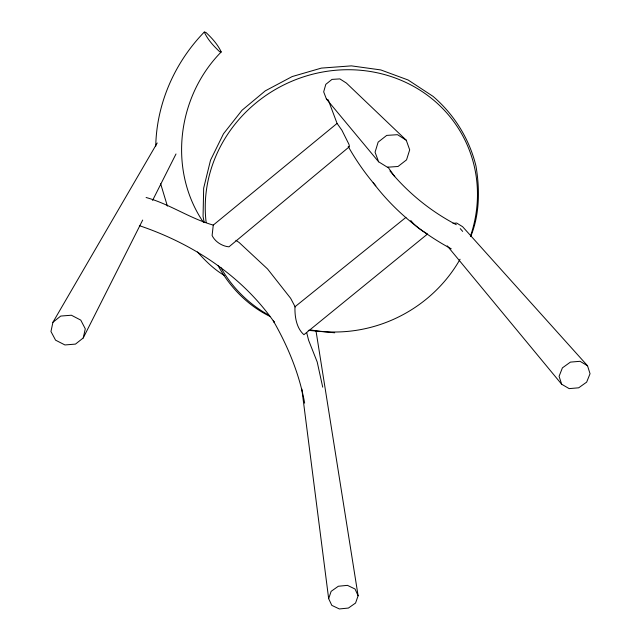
<?xml version="1.0" encoding="UTF-8"?>
<svg xmlns="http://www.w3.org/2000/svg" width="641" height="641" viewBox="0 0 641 641"><rect width="100%" height="100%" fill="white"/><g stroke="black" fill="none" stroke-linecap="round" stroke-linejoin="round"><path stroke-width="0.96" d="M155.739 146.22C156.596 103.578 174.656 62.546 204.287 32.05L205.945 32.451C211.947 38.107 217.74 44.413 221.225 51.961C177.942 95.781 168.03 167.774 201.891 220.039L203.574 222.427M337.07 123.417L213.269 225.095L212.107 235.503C215.023 241.745 222.195 246.256 228.981 246.825L349.505 146.597L348.928 144.265L341.901 130.235L337.07 123.417L328.312 100.076M157.213 142.975L52.915 322.295L50.96 331.517L55.567 340.163L64.925 344.946L75.47 344.105L83.234 337.967L142.679 220.063M83.234 337.967L85.285 328.817L80.774 320.123L71.391 315.228L60.727 316.061L52.915 322.295M470.79 236.377C479.748 214.078 479.893 189.456 475.975 166.043C469.348 138.841 454.237 114.547 433.012 96.342L408.101 79.989L380.786 69.933L351.404 65.871L321.373 68.098L292.184 76.559L265.278 90.862L242.01 110.268L223.485 133.777L210.528 160.186L203.662 188.174L203.069 216.402L204.199 222.563M328.657 598.654L331.133 591.347L338.328 586.251L347.47 585.361L355.034 589.007L358.111 595.761L355.571 603.029L348.416 608.053L339.361 608.95L331.814 605.376L328.657 598.654L301.823 389.047M152.582 200.417L176.003 153.968M405.969 217.355L294.964 306.775C294.7 316.478 296.302 327.96 303.922 334.706L427.523 234.021C421.449 230.584 415.184 226.145 410.785 220.496M453.011 223.316L456.68 223.052L462.602 226.69L587.533 365.763L590.04 373.719L586.651 382.132L578.687 387.805L569.168 388.622L561.676 384.255L447.21 245.84M308.241 330.339L334.714 332.783M221.225 51.961L219.671 51.705C213.613 46.024 207.74 39.678 204.287 32.05M139.369 225.656C192.653 243.612 242.162 275.934 274.508 322.599L273.266 320.772C287.969 346.364 299.363 374.015 304.667 403.157M146.1 197.5C169.641 204.03 190 218.549 213.269 225.095M269.901 316.358C247.795 305.597 229.614 287 218.028 265.502M587.533 365.763L580.041 361.308L570.418 362.109L562.405 367.87L559.08 376.339L561.676 384.255M451.248 248.82C420.985 232.579 393.919 210.2 373.19 182.757M378.615 161.796L387.38 167.221L398.021 166.484L406.538 159.865L409.695 149.858L406.258 140.219L346.372 83.05L339.85 78.899L331.982 79.396L325.796 84.356L323.681 91.855L326.405 99.01L378.615 161.796L375.065 152.221L378.142 142.126L386.707 135.403L397.476 134.682L406.258 140.219M224.414 275.478C214.03 269.436 205.384 260.855 197.452 251.945M326.405 99.01L328.04 100.028M235.896 240.327L239.133 242.506L267.521 268.932L290.629 298.289L295.229 307.007M460.246 228.629L462.674 231.401M387.933 167.085L394.752 176.652M160.643 183.727L167.397 206.098M306.735 332.775L308.593 340.227L317.207 362.005L322.719 387.172M315.973 330.692L358.111 595.761M206.146 222.451A137.743 129.434 -26.6 0 1 355.435 69.909A137.743 129.434 -26.6 0 1 470.446 236.209M460.07 259.244A137.743 129.434 -26.6 0 1 310.124 329.851M268.026 314.731A137.743 129.434 -26.6 0 1 220.8 267.465M375.786 185.826A292.544 261.696 -53.2 0 1 348.207 146.444M456.32 224.711A269.893 241.409 -53 0 1 389.968 170.971"/></g></svg>
